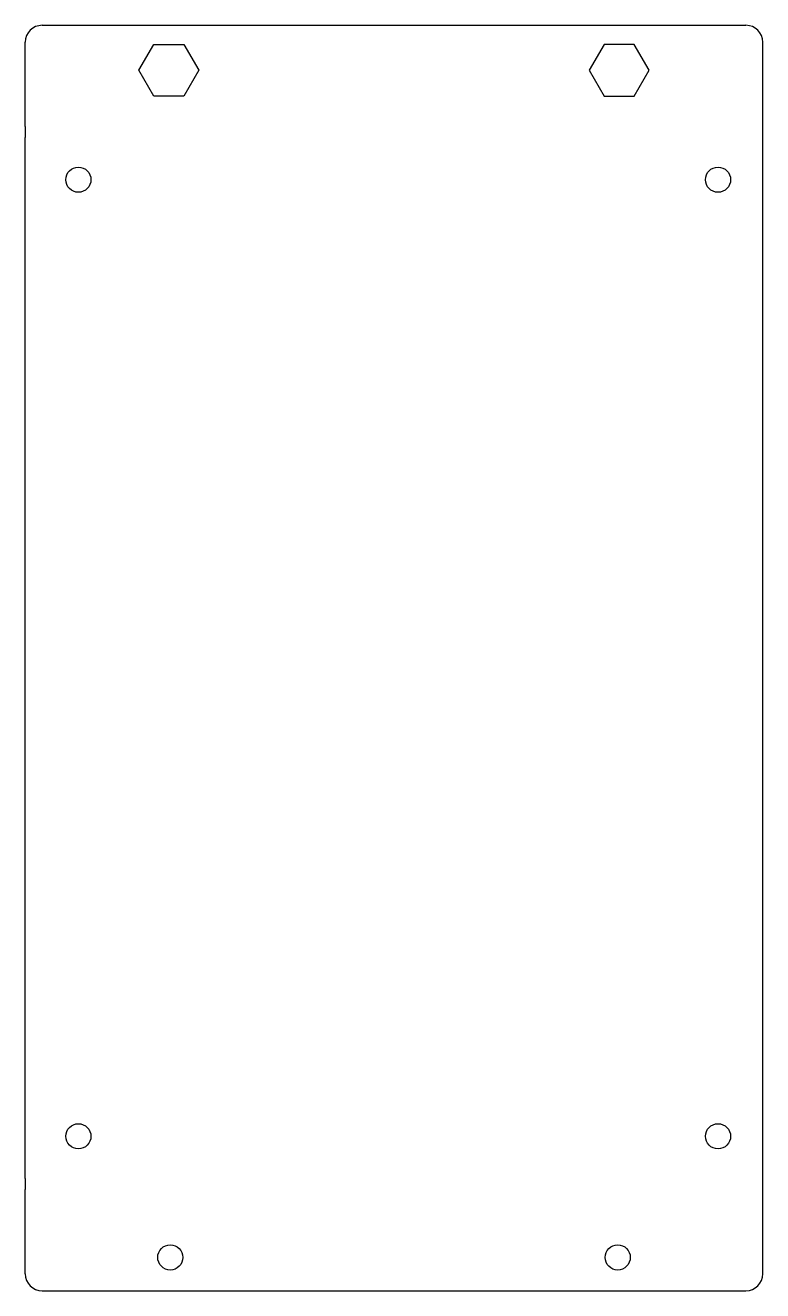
# Model space of a CAD drawing. Header units: millimetres. Extents: x 174 to 306, y 155 to 381.
import ezdxf

# ---------------------------------------------------------------- set-up
doc = ezdxf.new("R2010")
doc.units = ezdxf.units.MM
doc.layers.add('Default', color=7, linetype='Continuous')
doc.layers.add('U_CAIXA_DVR', color=7, linetype='Continuous')

# ---------------------------------------------------------------- blocks, each defined once
blk = doc.blocks.new('SE')
at = {"layer": 'U_CAIXA_DVR', "color": 7, "linetype": 'Continuous'}
for p, q in [((176.88, 381.38), (302.88, 381.38)), ((173.88, 363.28), (173.88, 378.38)), ((194.19, 373.33), (196.88, 377.98)), ((196.88, 377.98), (202.25, 377.98)), ((202.25, 377.98), (204.93, 373.33)), ((277.51, 377.98), (274.82, 373.33)), ((282.88, 377.98), (277.51, 377.98)), ((285.56, 373.33), (282.88, 377.98)), ((305.88, 363.28), (305.88, 378.38)), ((196.88, 368.68), (194.19, 373.33)), ((204.93, 373.33), (202.25, 368.68)), ((274.82, 373.33), (277.51, 368.68)), ((282.88, 368.68), (285.56, 373.33)), ((202.25, 368.68), (196.88, 368.68)), ((277.51, 368.68), (282.88, 368.68)), ((173.88, 363.28), (173.88, 361.32)), ((305.88, 361.32), (305.88, 363.28)), ((173.88, 175.12), (173.88, 361.32)), ((305.88, 175.12), (305.88, 361.32)), ((173.88, 175.12), (173.88, 173.15)), ((305.88, 173.15), (305.88, 175.12)), ((173.88, 158.05), (173.88, 173.15)), ((305.88, 158.05), (305.88, 173.15)), ((176.88, 155.05), (302.88, 155.05))]:
    blk.add_line(p, q, dxfattribs=at)
for centre in [(183.38, 353.77), (297.88, 353.77), (183.38, 182.67), (297.88, 182.67), (199.83, 161), (279.93, 161)]:
    blk.add_circle(centre, 2.25, dxfattribs=at)
for centre, start, end in [((176.88, 378.38), 90, 180), ((302.88, 378.38), 0, 90), ((176.88, 158.05), 180, 270), ((302.88, 158.05), 270, 0)]:
    blk.add_arc(centre, 3, start, end, dxfattribs=at)

msp = doc.modelspace()

# ---------------------------------------------------------------- block references
at = {"layer": 'Default'}
msp.add_blockref('SE', (0, 0), dxfattribs=at)

doc.saveas('drawing.dxf')
